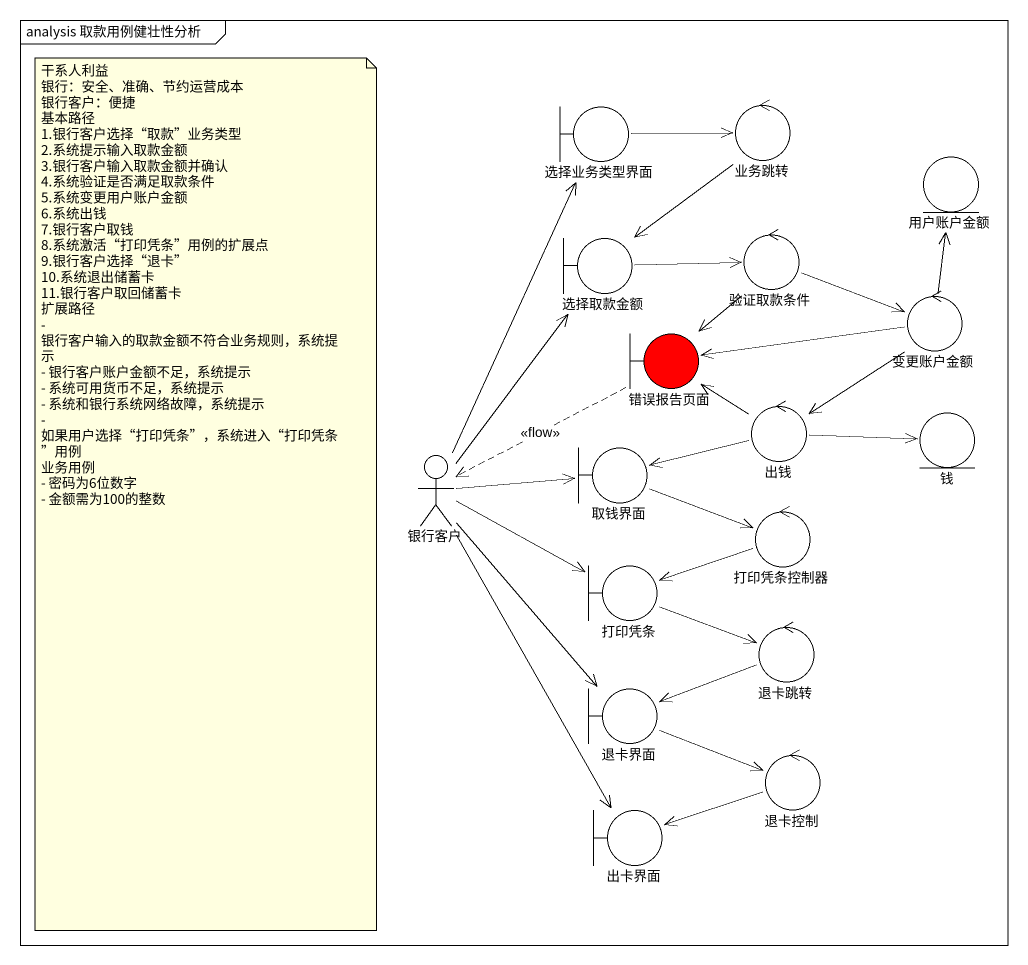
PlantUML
@startuml
mainframe analysis 取款用例健壮性分析
boundary 选择业务类型界面
control 业务跳转
entity 用户账户金额
boundary 选择取款金额
control 验证取款条件
control 变更账户金额
boundary 错误报告页面 #FF0000
control 出钱
entity 钱
actor 银行客户
boundary 取钱界面
control 打印凭条控制器
boundary 打印凭条
control 退卡跳转
boundary 退卡界面
control 退卡控制
boundary 出卡界面
选择业务类型界面 -right-> 业务跳转
业务跳转 --> 选择取款金额
选择取款金额 -right-> 验证取款条件
验证取款条件 -right-> 变更账户金额
验证取款条件 --> 错误报告页面
变更账户金额 -up-> 用户账户金额
变更账户金额 -left-> 错误报告页面
变更账户金额 --> 出钱
错误报告页面 ..> 银行客户 : <<flow>>
出钱 -up-> 错误报告页面
出钱 -right-> 钱
出钱 -left-> 取钱界面
银行客户 -up-> 选择业务类型界面
银行客户 -up-> 选择取款金额
银行客户 -right-> 取钱界面
银行客户 -right-> 打印凭条
银行客户 --> 退卡界面
银行客户 --> 出卡界面
取钱界面 -right-> 打印凭条控制器
打印凭条控制器 -left-> 打印凭条
打印凭条 -right-> 退卡跳转
退卡跳转 -left-> 退卡界面
退卡界面 -right-> 退卡控制
退卡控制 -left-> 出卡界面
note as N1
  干系人利益
  银行：安全、准确、节约运营成本
  银行客户：便捷
  基本路径
  1.银行客户选择“取款”业务类型
  2.系统提示输入取款金额
  3.银行客户输入取款金额并确认
  4.系统验证是否满足取款条件
  5.系统变更用户账户金额
  6.系统出钱
  7.银行客户取钱
  8.系统激活“打印凭条”用例的扩展点
  9.银行客户选择“退卡”
  10.系统退出储蓄卡
  11.银行客户取回储蓄卡
  扩展路径
  - 银行客户输入的取款金额不符合业务规则，系统提示
  - 银行客户账户金额不足，系统提示
  - 系统可用货币不足，系统提示
  - 系统和银行系统网络故障，系统提示
  - 如果用户选择“打印凭条”，系统进入“打印凭条”用例
  业务用例
  - 密码为6位数字
  - 金额需为100的整数
end note
@enduml
